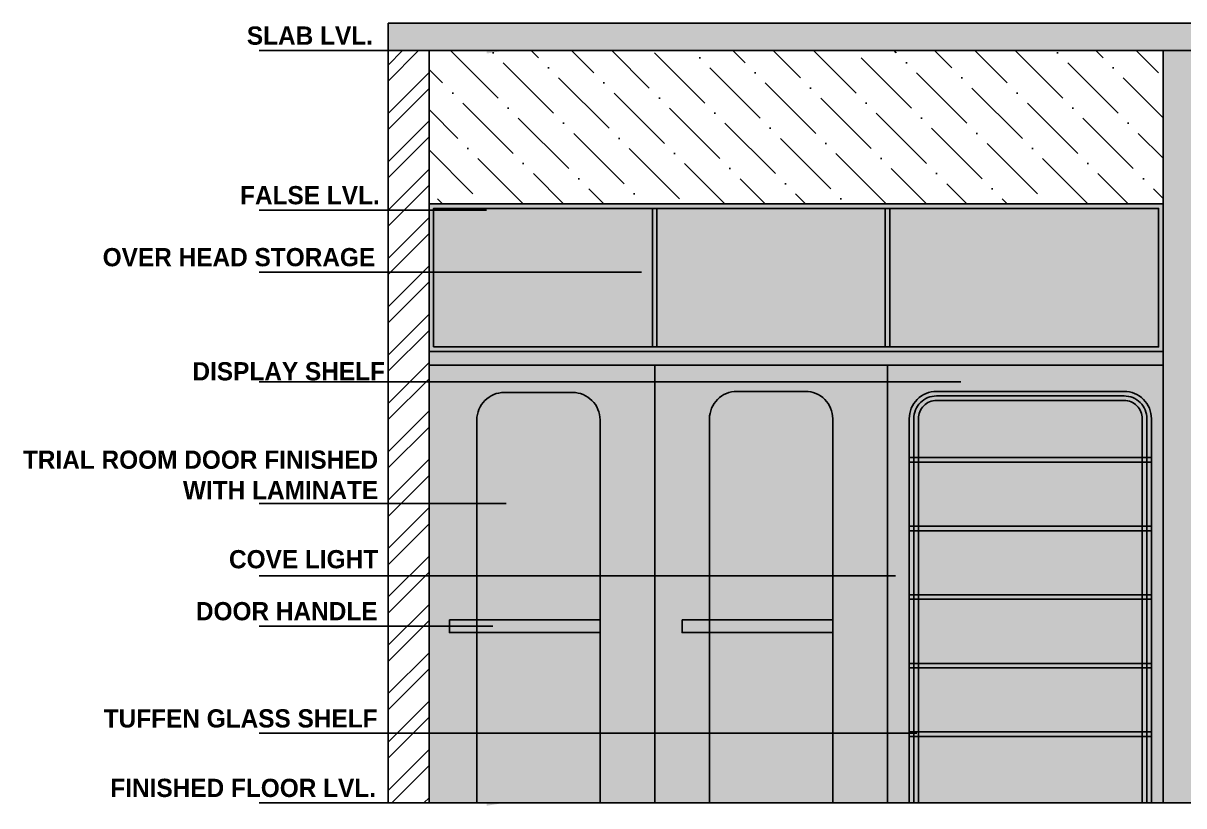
# Model space of a CAD drawing. Header units: inches. Extents: x 9636 to 21597, y -10243 to 557.
# Drawn here: x 18784.9 to 19039.3, y -3354.4 to -3182.8 of the extents above; entities that cross this region are included whole.
import ezdxf
from ezdxf import colors
from ezdxf.entities.mleader import LeaderData, LeaderLine
from ezdxf.math import Vec2, Vec3

# ---------------------------------------------------------------- set-up
doc = ezdxf.new("R2010")
doc.units = ezdxf.units.IN
doc.header["$MEASUREMENT"] = 0
doc.layers.add('IEL-HATCH-002', color=7, linetype='Continuous')
doc.styles.add('HEMI', font='stylu.ttf')
doc.styles.get("Standard").update_dxf_attribs({"font": 'arial.ttf'})

msp = doc.modelspace()

# ---------------------------------------------------------------- hatches: boundary and pattern name
at = {"layer": 'IEL-HATCH-002', "true_color": 0x939598, "transparency": 33554687}
h = msp.add_hatch(dxfattribs=at)
h.set_pattern_fill('AR-CONC', color=252)
h.set_pattern_definition([(50, (-740.961, 1926.233), (7.1726018, -0.6275213), [0.75, -8.25]), (355, (-740.961, 1926.233), (-1.3875133, 7.5219213), [0.6, -6.6]), (100.451444, (-740.3635, 1926.1805), (5.7850885, 6.8944), [0.637402, -7.011421]), (46.1842, (-740.961, 1928.233), (10.6724133, -1.6551928), [1.125, -12.375]), (96.635635, (-740.072, 1928.095), (9.3466195, 9.741186), [0.9561034, -10.5171376]), (351.184164, (-740.961, 1928.233), (9.3466195, 9.741186), [0.9, -9.9]), (21, (-739.961, 1927.733), (5.9690705, -4.0261889), [0.75, -8.25]), (326, (-739.961, 1927.733), (2.4331533, 7.2515005), [0.6, -6.6]), (71.451445, (-739.464, 1927.397), (8.4022238, 3.2253115), [0.637402, -7.011421]), (37.5, (-740.9613, 1926.2328), (0.12159855, 3.32893854), [0, -6.52, 0, -6.7, 0, -6.625]), (7.5, (-740.9613, 1926.2328), (2.6306954, 3.9441171), [0, -3.82, 0, -6.37, 0, -2.525]), (327.5, (-743.1913, 1926.2328), (5.33822436, -0.22554872), [0, -2.5, 0, -7.8, 0, -10.35]), (317.5, (-744.1913, 1926.233), (5.8318617, 1.0010498), [0, -3.25, 0, -5.18, 0, -7.35])])
h.paths.add_polyline_path([(19300.82, -3182.75), (18864.87, -3182.75), (18864.87, -3188.75), (19300.82, -3188.75)])
at = {"layer": 'IEL-HATCH-002', "true_color": 0xf27172, "transparency": 33554687}
h = msp.add_hatch(dxfattribs=at)
h.set_pattern_fill('ANSI32', color=11, scale=20)
h.set_pattern_definition([(45, (-740.961, 1926.233), (-5.3033009, 5.3033009), []), (45, (-737.426, 1926.233), (-5.3033009, 5.3033009), [])])
h.paths.add_polyline_path([(18864.87, -3353.75), (18873.85, -3353.75), (18873.85, -3188.75), (18864.87, -3188.75)])
h.paths.add_polyline_path([(19291.84, -3353.75), (19300.82, -3353.75), (19300.82, -3188.75), (19291.84, -3188.75)])
at = {"layer": 'IEL-HATCH-002', "true_color": 0xd7ebd2, "transparency": 33554687}
h = msp.add_hatch(dxfattribs=at)
h.set_pattern_fill('ANSI36', color=254, scale=50, angle=-90)
h.set_pattern_definition([(315, (-740.961, 1926.233), (12.1533978, -3.314563), [15.625, -3.125, 0, -3.125])])
h.paths.add_polyline_path([(19034.76, -3222.36), (19034.76, -3188.75), (18873.85, -3188.75), (18873.85, -3222.36)])
h.paths.add_polyline_path([(19291.84, -3222.41), (19291.84, -3188.75), (19043.86, -3188.75), (19043.86, -3222.41)])
at = {"layer": 'IEL-HATCH-002', "true_color": 0xf6f1ef, "transparency": 33554687}
h = msp.add_hatch(color=7, dxfattribs=at)
h.dxf.hatch_style = 1
h.paths.add_polyline_path([(19043.86, -3188.75), (19034.76, -3188.75), (19034.76, -3353.75), (19043.86, -3353.75)])
at = {"layer": 'IEL-HATCH-002', "true_color": 0x785745, "transparency": 33554687}
h = msp.add_hatch(color=27, dxfattribs=at)
h.dxf.hatch_style = 1
h.paths.add_polyline_path([(19034.76, -3254.75), (18873.85, -3254.75), (18873.85, -3257.75), (19034.76, -3257.75)])
h.paths.add_polyline_path([(19034.76, -3222.36), (18873.85, -3222.36), (18873.85, -3223.75), (18874.85, -3223.75), (18874.85, -3223.36), (19033.76, -3223.36), (19033.76, -3253.75), (18874.85, -3253.75), (18874.85, -3237.35), (18873.85, -3237.35), (18873.85, -3254.75), (19034.76, -3254.75)])
h.paths.add_polyline_path([(18874.85, -3223.75), (18873.85, -3223.75), (18873.85, -3237.35), (18874.85, -3237.35)], flags=17)
h.paths.add_polyline_path([(18923.82, -3223.36), (18922.82, -3223.36), (18922.82, -3253.75), (18923.82, -3253.75)], flags=17)
h.paths.add_polyline_path([(18974.82, -3223.36), (18973.82, -3223.36), (18973.82, -3253.75), (18974.82, -3253.75)], flags=17)
at = {"layer": 'IEL-HATCH-002', "true_color": 0xc2a594, "transparency": 33554687}
h = msp.add_hatch(color=253, dxfattribs=at)
h.dxf.hatch_style = 1
h.paths.add_polyline_path([(19033.76, -3223.36), (18974.82, -3223.36), (18974.82, -3253.75), (19033.76, -3253.75)])
h.paths.add_polyline_path([(18973.82, -3223.36), (18923.82, -3223.36), (18923.82, -3253.75), (18973.82, -3253.75)])
h.paths.add_polyline_path([(18922.82, -3223.36), (18874.85, -3223.36), (18874.85, -3253.75), (18922.82, -3253.75)])
at = {"layer": 'IEL-HATCH-002', "true_color": 0xb1d4a5, "transparency": 33554687}
h = msp.add_hatch(color=9, dxfattribs=at)
h.dxf.hatch_style = 1
edge = h.paths.add_edge_path()
edge.add_line((18923.32, -3257.75), (18873.85, -3257.75))
edge.add_line((18873.85, -3257.75), (18873.85, -3353.75))
edge.add_line((18873.85, -3353.75), (18884.33, -3353.75))
edge.add_line((18884.33, -3353.75), (18884.33, -3316.41))
edge.add_line((18884.33, -3316.41), (18878.33, -3316.41))
edge.add_line((18878.33, -3316.41), (18878.33, -3314.6))
edge.add_line((18878.33, -3314.6), (18884.33, -3314.6))
edge.add_line((18884.33, -3314.6), (18884.33, -3269.75))
edge.add_arc((18890.33, -3269.75), 6, 90, 180, ccw=False)
edge.add_line((18890.33, -3263.75), (18905.33, -3263.75))
edge.add_arc((18905.33, -3269.75), 6, 0, 90, ccw=False)
edge.add_line((18911.33, -3269.75), (18911.33, -3353.75))
edge.add_line((18911.33, -3353.75), (18923.32, -3353.75))
edge.add_line((18923.32, -3353.75), (18923.32, -3257.75))
edge = h.paths.add_edge_path()
edge.add_arc((18941.33, -3269.5), 6, 90, 180, ccw=False)
edge.add_line((18941.33, -3263.5), (18956.33, -3263.5))
edge.add_arc((18956.33, -3269.5), 6, 0, 90, ccw=False)
edge.add_line((18962.33, -3269.5), (18962.33, -3353.75))
edge.add_line((18962.33, -3353.75), (18974.32, -3353.75))
edge.add_line((18974.32, -3353.75), (18974.32, -3257.75))
edge.add_line((18974.32, -3257.75), (18923.32, -3257.75))
edge.add_line((18923.32, -3257.75), (18923.32, -3353.75))
edge.add_line((18923.32, -3353.75), (18935.33, -3353.75))
edge.add_line((18935.33, -3353.75), (18935.33, -3316.41))
edge.add_line((18935.33, -3316.41), (18929.33, -3316.41))
edge.add_line((18929.33, -3316.41), (18929.33, -3314.6))
edge.add_line((18929.33, -3314.6), (18935.33, -3314.6))
edge.add_line((18935.33, -3314.6), (18935.33, -3269.5))
edge = h.paths.add_edge_path()
edge.add_line((19034.76, -3257.75), (18974.32, -3257.75))
edge.add_line((18974.32, -3257.75), (18974.32, -3353.75))
edge.add_line((18974.32, -3353.75), (18979.1, -3353.75))
edge.add_line((18979.1, -3353.75), (18979.1, -3269.5))
edge.add_arc((18985.1, -3269.5), 6, 90, 180, ccw=False)
edge.add_line((18985.1, -3263.5), (19026.19, -3263.5))
edge.add_arc((19026.19, -3269.5), 6, 0, 90, ccw=False)
edge.add_line((19032.19, -3269.5), (19032.19, -3353.75))
edge.add_line((19032.19, -3353.75), (19034.76, -3353.75))
edge.add_line((19034.76, -3353.75), (19034.76, -3257.75))
edge = h.paths.add_edge_path()
edge.add_line((19103.75, -3257.75), (19043.86, -3257.75))
edge.add_line((19043.86, -3257.75), (19043.86, -3353.75))
edge.add_line((19043.86, -3353.75), (19047.14, -3353.75))
edge.add_line((19047.14, -3353.75), (19047.14, -3269.5))
edge.add_arc((19053.14, -3269.5), 6, 90, 180, ccw=False)
edge.add_line((19053.14, -3263.5), (19095.24, -3263.5))
edge.add_arc((19095.24, -3269.5), 6, 0, 90, ccw=False)
edge.add_line((19101.24, -3269.5), (19101.24, -3353.75))
edge.add_line((19101.24, -3353.75), (19103.97, -3353.75))
edge.add_line((19103.97, -3353.75), (19103.97, -3254.75))
edge.add_line((19103.97, -3254.75), (19103.77, -3254.75))
edge.add_line((19103.77, -3254.75), (19103.75, -3257.75))
at = {"layer": 'IEL-HATCH-002', "true_color": 0xf6f1ef, "transparency": 33554687}
h = msp.add_hatch(color=7, dxfattribs=at)
h.dxf.hatch_style = 1
h.paths.add_polyline_path([(18911.33, -3269.75, 0.414214), (18905.33, -3263.75), (18890.33, -3263.75, 0.414214), (18884.33, -3269.75), (18884.33, -3314.6), (18911.33, -3314.6)])
h.paths.add_polyline_path([(18911.33, -3316.41), (18884.33, -3316.41), (18884.33, -3353.75), (18911.33, -3353.75)])
h.paths.add_polyline_path([(18962.33, -3316.41), (18935.33, -3316.41), (18935.33, -3353.75), (18962.33, -3353.75)])
h.paths.add_polyline_path([(18962.33, -3269.5, 0.414214), (18956.33, -3263.5), (18941.33, -3263.5, 0.414214), (18935.33, -3269.5), (18935.33, -3314.6), (18962.33, -3314.6)])
h.paths.add_polyline_path([(19026.19, -3263.5), (18985.1, -3263.5, 0.414214), (18979.1, -3269.5), (18979.1, -3278.04), (19032.19, -3278.04), (19032.19, -3269.5, 0.414214)])
h.paths.add_polyline_path([(19032.19, -3279.04), (18979.1, -3279.04), (18979.1, -3293.08), (19032.19, -3293.08)])
h.paths.add_polyline_path([(19032.19, -3294.08), (18979.1, -3294.08), (18979.1, -3308.12), (19032.19, -3308.12)])
h.paths.add_polyline_path([(19032.19, -3309.12), (18979.1, -3309.12), (18979.1, -3323.17), (19032.19, -3323.17)])
h.paths.add_polyline_path([(19032.19, -3324.17), (18979.1, -3324.17), (18979.1, -3338.21), (19032.19, -3338.21)])
h.paths.add_polyline_path([(19032.19, -3339.21), (18979.1, -3339.21), (18979.1, -3353.75), (19032.19, -3353.75)])
h.paths.add_polyline_path([(19101.24, -3269.5, 0.414214), (19095.24, -3263.5), (19053.14, -3263.5, 0.414214), (19047.14, -3269.5), (19047.14, -3353.75), (19101.24, -3353.75)])
at = {"layer": 'IEL-HATCH-002', "true_color": 0x7aafdf, "transparency": 33554687}
h = msp.add_hatch(color=143, dxfattribs=at)
h.dxf.hatch_style = 1
h.paths.add_polyline_path([(19032.19, -3278.04), (18979.1, -3278.04), (18979.1, -3279.04), (19032.19, -3279.04)])
h.paths.add_polyline_path([(19032.19, -3293.08), (18979.1, -3293.08), (18979.1, -3294.08), (19032.19, -3294.08)])
h.paths.add_polyline_path([(19032.19, -3308.12), (18979.1, -3308.12), (18979.1, -3309.12), (19032.19, -3309.12)])
h.paths.add_polyline_path([(19032.19, -3323.17), (18979.1, -3323.17), (18979.1, -3324.17), (19032.19, -3324.17)])
at = {"layer": 'IEL-HATCH-002', "true_color": 0xaf8974, "transparency": 33554687}
h = msp.add_hatch(color=23, dxfattribs=at)
h.dxf.hatch_style = 1
h.paths.add_polyline_path([(18884.33, -3313.6), (18878.33, -3313.6), (18878.33, -3316.41), (18884.33, -3316.41)])
h.paths.add_polyline_path([(18911.33, -3313.6), (18884.33, -3313.6), (18884.33, -3316.41), (18911.33, -3316.41)])
h.paths.add_polyline_path([(18935.33, -3313.6), (18929.33, -3313.6), (18929.33, -3316.41), (18935.33, -3316.41)])
h.paths.add_polyline_path([(18962.33, -3313.6), (18935.33, -3313.6), (18935.33, -3316.41), (18962.33, -3316.41)])
at = {"layer": 'IEL-HATCH-002', "true_color": 0x7aafdf, "transparency": 33554687}
h = msp.add_hatch(color=143, dxfattribs=at)
h.dxf.hatch_style = 1
h.paths.add_polyline_path([(19032.19, -3338.21), (18979.1, -3338.21), (18979.1, -3339.21), (19032.19, -3339.21)])

# ---------------------------------------------------------------- linework, layer by layer
at = {"color": 18, "true_color": 0x000000}
for p, q in [((18864.87, -3353.75), (18864.87, -3182.75)), ((19300.82, -3182.75), (18864.87, -3182.75)), ((19300.82, -3188.75), (18864.87, -3188.75)), ((18873.85, -3353.75), (18873.85, -3188.75)), ((19034.76, -3353.75), (19034.76, -3188.75)), ((19034.76, -3222.36), (18873.85, -3222.36)), ((18922.82, -3253.75), (18922.82, -3223.36)), ((18923.82, -3253.75), (18923.82, -3223.36)), ((18973.82, -3253.75), (18973.82, -3223.36)), ((18974.82, -3253.75), (18974.82, -3223.36)), ((19034.76, -3254.75), (18873.85, -3254.75)), ((19034.76, -3257.75), (18873.85, -3257.75)), ((18923.32, -3257.75), (18923.32, -3353.75)), ((18974.32, -3353.75), (18974.32, -3257.75)), ((19300.82, -3353.75), (18864.87, -3353.75))]:
    msp.add_line(p, q, dxfattribs=at)
at = {"color": 152, "true_color": 0x2776bb}
for p, q in [((18979.1, -3278.04), (19032.19, -3278.04)), ((18979.1, -3279.04), (19032.19, -3279.04)), ((18979.1, -3293.08), (19032.19, -3293.08)), ((18979.1, -3294.08), (19032.19, -3294.08)), ((18979.1, -3308.12), (19032.19, -3308.12)), ((18979.1, -3309.12), (19032.19, -3309.12)), ((18979.1, -3323.17), (19032.19, -3323.17)), ((18979.1, -3324.17), (19032.19, -3324.17)), ((18979.1, -3338.21), (19032.19, -3338.21)), ((18979.1, -3339.21), (19032.19, -3339.21))]:
    msp.add_line(p, q, dxfattribs=at)
at = {"color": 18, "true_color": 0x000000}
for points in [[(18873.85, -3254.75), (19034.76, -3254.75), (19034.76, -3222.36), (18873.85, -3222.36)], [(18874.85, -3253.75), (19033.76, -3253.75), (19033.76, -3223.36), (18874.85, -3223.36)], [(18878.33, -3313.6), (18911.33, -3313.6), (18911.33, -3316.41), (18878.33, -3316.41)], [(18929.33, -3313.6), (18962.33, -3313.6), (18962.33, -3316.41), (18929.33, -3316.41)]]:
    msp.add_lwpolyline(points, close=True, dxfattribs=at)
for points in [[(18962.33, -3353.75), (18962.33, -3269.5, 0.414214), (18956.33, -3263.5), (18941.33, -3263.5, 0.414214), (18935.33, -3269.5), (18935.33, -3353.75)], [(19032.19, -3353.75), (19032.19, -3269.5, 0.414214), (19026.19, -3263.5), (18985.1, -3263.5, 0.414214), (18979.1, -3269.5), (18979.1, -3353.75)], [(18911.33, -3353.75), (18911.33, -3269.75, 0.414214), (18905.33, -3263.75), (18890.33, -3263.75, 0.414214), (18884.33, -3269.75), (18884.33, -3353.75)]]:
    msp.add_lwpolyline(points, format="xyb", dxfattribs=at)
at = {"color": 41, "true_color": 0xf4ee51}
for points in [[(19031.19, -3353.75), (19031.19, -3269.5, 0.414214), (19026.19, -3264.5), (18985.1, -3264.5, 0.414214), (18980.1, -3269.5), (18980.1, -3353.75)], [(19030.19, -3353.75), (19030.19, -3269.5, 0.414214), (19026.19, -3265.5), (18985.1, -3265.5, 0.414214), (18981.1, -3269.5), (18981.1, -3353.75)]]:
    msp.add_lwpolyline(points, format="xyb", dxfattribs=at)

# ---------------------------------------------------------------- texts
at = {"color": 177, "lineweight": 15, "true_color": 0x293189, "char_height": 4, "style": 'HEMI'}
for s, insert, width, attachment_point, rotation in [('\\pxqc;{\\fStylus BT|b1|i0|c0|p34;SLAB LVL.}', (18829.87, -3183.47), 35.7457, 1, 359.9906), ('\\pxqc;{\\fStylus BT|b1|i0|c0|p34;FALSE LVL.}', (18829.87, -3218.47), 35.7457, 1, 359.9906), ('\\pxqc;{\\fStylus BT|b1|i0|c0|p34;OVER HEAD STORAGE}', (18864.69, -3232.06), 64.9989, 3, 0.0094), ('\\pxql;{\\fStylus BT|b1|i0|c0|p34;DISPLAY SHELF}', (18886.99, -3257.09), 64.9989, 3, 0.0094), ('\\pxqr;{\\fStylus BT|b1|i0|c0|p34;TRIAL ROOM DOOR FINISHED WITH LAMINATE}', (18862.7, -3276.48), 84.409, 3, 0.0094), ('\\pxqr;{\\fStylus BT|b1|i0|c0|p34;COVE LIGHT}', (18862.7, -3298.31), 84.409, 3, 0.0094), ('\\pxqr;{\\fStylus BT|b1|i0|c0|p34;DOOR HANDLE}', (18862.57, -3309.71), 84.409, 3, 0.0094), ('\\pxqr;{\\fStylus BT|b1|i0|c0|p34;TUFFEN GLASS SHELF}', (18862.57, -3333.23), 84.409, 3, 0.0094), ('\\pxqc;{\\fStylus BT|b1|i0|c0|p34;FINISHED FLOOR LVL.}', (18803.18, -3348.47), 59.8741, 1, 359.9906)]:
    msp.add_mtext(s, dxfattribs=dict(at, insert=insert, width=width, attachment_point=attachment_point, rotation=rotation))

# ---------------------------------------------------------------- leaders
at = {"color": 5}
ml = msp.add_multileader_mtext('Standard', dxfattribs=at)
ml.set_content('', color=5)
ml.set_leader_properties()
ml.build(insert=Vec2(0, 0))
ml.multileader.update_dxf_attribs({"text_right_attachment_type": 6, "dogleg_length": 0.36})
ctx = ml.context
ctx.base_point, ctx.char_height, ctx.landing_gap_size, ctx.plane_origin = Vec3(18836.57, -3188.66), 0.18, 0.09, Vec3(18890.46, -3188.75)
ctx.right_attachment, ctx.text_align_type = 6, 2
notes = []
notes.append((ctx, [(0, (1, 1, 0), (18837.11, -3188.75), (-1, 0), 0.36, [(0, [(18890.46, -3188.75)], 0, [])])]))
ctx.mtext.insert, ctx.mtext.alignment, ctx.mtext.flow_direction = Vec3(18836.66, -3188.57), 3, 5
ml = msp.add_multileader_mtext('Standard', dxfattribs=at)
ml.set_content('', color=5)
ml.set_leader_properties()
ml.build(insert=Vec2(0, 0))
ml.multileader.update_dxf_attribs({"text_right_attachment_type": 6, "dogleg_length": 0.36})
ctx = ml.context
ctx.base_point, ctx.char_height, ctx.landing_gap_size, ctx.plane_origin = Vec3(18836.57, -3223.66), 0.18, 0.09, Vec3(18890.46, -3223.75)
ctx.right_attachment, ctx.text_align_type = 6, 2
notes.append((ctx, [(0, (1, 1, 0), (18837.11, -3223.75), (-1, 0), 0.36, [(0, [(18890.46, -3223.75)], 0, [])])]))
ctx.mtext.insert, ctx.mtext.alignment, ctx.mtext.flow_direction = Vec3(18836.66, -3223.57), 3, 5
ml = msp.add_multileader_mtext('Standard', dxfattribs=at)
ml.set_content('', color=5)
ml.set_leader_properties()
ml.build(insert=Vec2(0, 0))
ml.multileader.update_dxf_attribs({"text_right_attachment_type": 6, "dogleg_length": 0.36})
ctx = ml.context
ctx.base_point, ctx.char_height, ctx.landing_gap_size, ctx.plane_origin = Vec3(18836.57, -3237.26), 0.18, 0.09, Vec3(18890.46, -3237.35)
ctx.right_attachment, ctx.text_align_type = 6, 2
notes.append((ctx, [(0, (1, 1, 0), (18837.11, -3237.35), (-1, 0), 0.36, [(0, [(18924.39, -3237.35)], 0, [])])]))
ctx.mtext.insert, ctx.mtext.alignment, ctx.mtext.flow_direction = Vec3(18836.66, -3237.17), 3, 5
ml = msp.add_multileader_mtext('Standard', dxfattribs=at)
ml.set_content('', color=5)
ml.set_leader_properties()
ml.build(insert=Vec2(0, 0))
ml.multileader.update_dxf_attribs({"text_right_attachment_type": 6, "dogleg_length": 0.36})
ctx = ml.context
ctx.base_point, ctx.char_height, ctx.landing_gap_size, ctx.plane_origin = Vec3(18836.57, -3261.33), 0.18, 0.09, Vec3(18890.46, -3261.42)
ctx.right_attachment, ctx.text_align_type = 6, 2
notes.append((ctx, [(0, (1, 1, 0), (18837.11, -3261.42), (-1, 0), 0.36, [(0, [(18994.4, -3261.42)], 0, [])])]))
ctx.mtext.insert, ctx.mtext.alignment, ctx.mtext.flow_direction = Vec3(18836.66, -3261.24), 3, 5
ml = msp.add_multileader_mtext('Standard', dxfattribs=at)
ml.set_content('', color=5)
ml.set_leader_properties()
ml.build(insert=Vec2(0, 0))
ml.multileader.update_dxf_attribs({"text_right_attachment_type": 6, "dogleg_length": 0.36})
ctx = ml.context
ctx.base_point, ctx.char_height, ctx.landing_gap_size, ctx.plane_origin = Vec3(18836.57, -3288.03), 0.18, 0.09, Vec3(18890.46, -3288.12)
ctx.right_attachment, ctx.text_align_type = 6, 2
notes.append((ctx, [(0, (1, 1, 0), (18837.11, -3288.12), (-1, 0), 0.36, [(0, [(18894.76, -3288.12)], 0, [])])]))
ctx.mtext.insert, ctx.mtext.alignment, ctx.mtext.flow_direction = Vec3(18836.66, -3287.94), 3, 5
ml = msp.add_multileader_mtext('Standard', dxfattribs=at)
ml.set_content('', color=5)
ml.set_leader_properties()
ml.build(insert=Vec2(0, 0))
ml.multileader.update_dxf_attribs({"text_right_attachment_type": 6, "dogleg_length": 0.36})
ctx = ml.context
ctx.base_point, ctx.char_height, ctx.landing_gap_size, ctx.plane_origin = Vec3(18836.57, -3303.87), 0.18, 0.09, Vec3(18890.46, -3303.96)
ctx.right_attachment, ctx.text_align_type = 6, 2
notes.append((ctx, [(0, (1, 1, 0), (18837.11, -3303.96), (-1, 0), 0.36, [(0, [(18980.1, -3303.96)], 0, [])])]))
ctx.mtext.insert, ctx.mtext.alignment, ctx.mtext.flow_direction = Vec3(18836.66, -3303.78), 3, 5
ml = msp.add_multileader_mtext('Standard', dxfattribs=at)
ml.set_content('', color=5)
ml.set_leader_properties()
ml.build(insert=Vec2(0, 0))
ml.multileader.update_dxf_attribs({"text_right_attachment_type": 6, "dogleg_length": 0.36})
ctx = ml.context
ctx.base_point, ctx.char_height, ctx.landing_gap_size, ctx.plane_origin = Vec3(18836.57, -3314.91), 0.18, 0.09, Vec3(18890.46, -3315)
ctx.right_attachment, ctx.text_align_type = 6, 2
notes.append((ctx, [(0, (1, 1, 0), (18837.11, -3315), (-1, 0), 0.36, [(0, [(18891.84, -3315)], 0, [])])]))
ctx.mtext.insert, ctx.mtext.alignment, ctx.mtext.flow_direction = Vec3(18836.66, -3314.82), 3, 5
ml = msp.add_multileader_mtext('Standard', dxfattribs=at)
ml.set_content('', color=5)
ml.set_leader_properties()
ml.build(insert=Vec2(0, 0))
ml.multileader.update_dxf_attribs({"text_right_attachment_type": 6, "dogleg_length": 0.36})
ctx = ml.context
ctx.base_point, ctx.char_height, ctx.landing_gap_size, ctx.plane_origin = Vec3(18836.57, -3338.42), 0.18, 0.09, Vec3(18890.46, -3338.51)
ctx.right_attachment, ctx.text_align_type = 6, 2
notes.append((ctx, [(0, (1, 1, 0), (18837.11, -3338.51), (-1, 0), 0.36, [(0, [(18984.74, -3338.51)], 0, [])])]))
ctx.mtext.insert, ctx.mtext.alignment, ctx.mtext.flow_direction = Vec3(18836.66, -3338.33), 3, 5
ml = msp.add_multileader_mtext('Standard', dxfattribs=at)
ml.set_content('', color=5)
ml.set_leader_properties()
ml.build(insert=Vec2(0, 0))
ml.multileader.update_dxf_attribs({"text_right_attachment_type": 6, "dogleg_length": 0.36})
ctx = ml.context
ctx.base_point, ctx.char_height, ctx.landing_gap_size, ctx.plane_origin = Vec3(18836.57, -3353.66), 0.18, 0.09, Vec3(18890.46, -3353.75)
ctx.right_attachment, ctx.text_align_type = 6, 2
notes.append((ctx, [(0, (1, 1, 0), (18837.11, -3353.75), (-1, 0), 0.36, [(0, [(18890.46, -3353.75)], 0, [])])]))
ctx.mtext.insert, ctx.mtext.alignment, ctx.mtext.flow_direction = Vec3(18836.66, -3353.57), 3, 5
for ctx, leaders in notes:
    for number, flags, end, landing, length, lines in leaders:
        leader = LeaderData()
        leader.index, (leader.has_last_leader_line, leader.has_dogleg_vector, leader.attachment_direction) = number, flags
        leader.last_leader_point, leader.dogleg_vector, leader.dogleg_length = Vec3(end), Vec3(landing), length
        for number, points, colour, breaks in lines:
            line = LeaderLine()
            line.index, line.vertices, line.color, line.breaks = number, Vec3.list(points), colors.encode_raw_color(colour), breaks
            leader.lines.append(line)
        ctx.leaders.append(leader)

doc.saveas('drawing.dxf')
